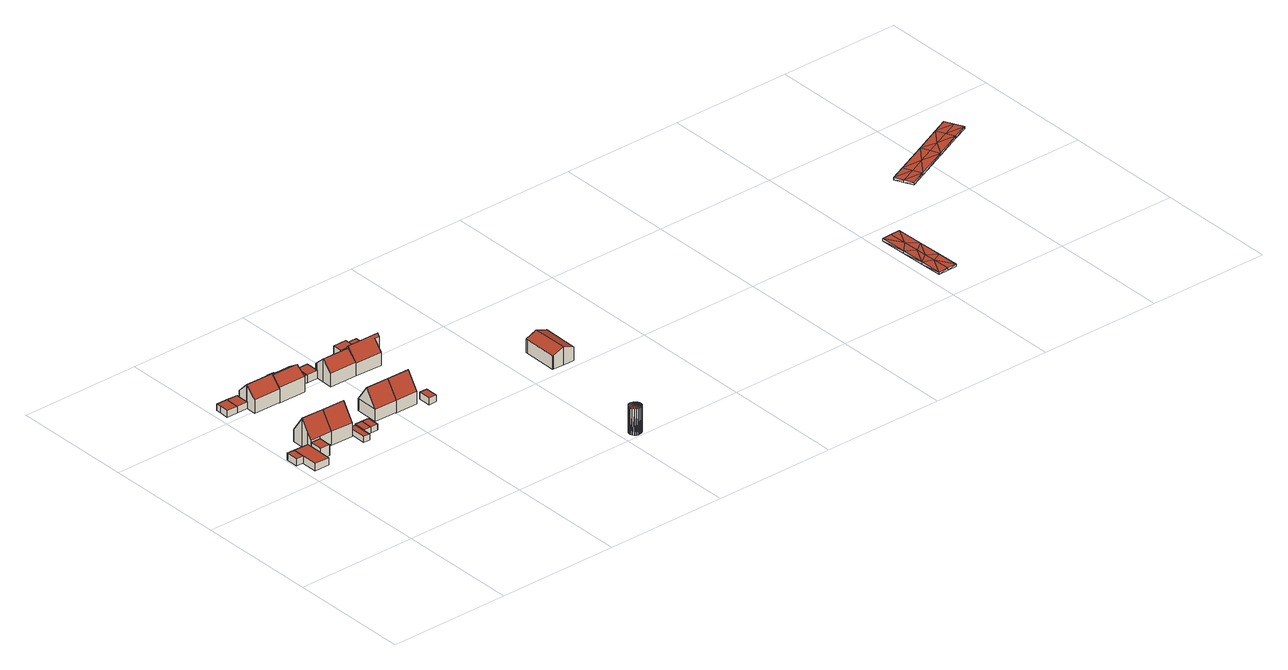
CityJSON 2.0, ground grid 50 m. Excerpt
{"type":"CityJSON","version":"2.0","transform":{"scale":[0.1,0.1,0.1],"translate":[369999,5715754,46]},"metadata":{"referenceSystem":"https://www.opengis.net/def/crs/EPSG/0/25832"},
"CityObjects":{
"building1":{"type":"Building","attributes":{"Geometrietyp2DReferenz":"3000","Gemeindeschluessel":"05513000","function":"31001_2463","roofType":"1000","measuredHeight":2.73},"address":[{"country":"Germany","locality":"Gelsenkirchen","thoroughfareNumber":"34","thoroughfareName":"Ossenkamp"}],"geometry":[{"type":"Solid","lod":"2","boundaries":[[[[0,1,2,3]],[[4,5,1,0]],[[6,7,5,4]],[[3,2,7,6]],[[4,0,3,6]],[[1,5,7,2]]]],"semantics":{"surfaces":[{"type":"WallSurface"},{"type":"RoofSurface"},{"type":"GroundSurface"}],"values":[[0,0,0,0,1,2]]}}]},
"building2":{"type":"Building","attributes":{"Geometrietyp2DReferenz":"3000","Gemeindeschluessel":"05513000","function":"31001_2463","roofType":"1000","measuredHeight":3.01},"address":[{"country":"Germany","locality":"Gelsenkirchen","thoroughfareNumber":"36","thoroughfareName":"Ossenkamp"}],"geometry":[{"type":"Solid","lod":"2","boundaries":[[[[0,8,9,4]],[[10,11,8,0]],[[12,13,11,10]],[[14,15,13,12]],[[16,17,15,14]],[[18,19,17,16]],[[4,9,19,18]],[[16,14,12,10,0,4,18]],[[8,11,13,15,17,19,9]]]],"semantics":{"surfaces":[{"type":"WallSurface"},{"type":"RoofSurface"},{"type":"GroundSurface"}],"values":[[0,0,0,0,0,0,0,1,2]]}}]},
"building3":{"type":"Building","attributes":{"Geometrietyp2DReferenz":"3000","Gemeindeschluessel":"05513000","function":"31001_1010","roofType":"1000","measuredHeight":4.61},"address":[{"country":"Germany","locality":"Gelsenkirchen","thoroughfareNumber":"36","thoroughfareName":"Ossenkamp"}],"geometry":[{"type":"Solid","lod":"2","boundaries":[[[[20,21,22,23]],[[24,25,21,20]],[[26,27,25,24]],[[28,29,27,26]],[[23,22,29,28]],[[26,24,20,23,28]],[[21,25,27,29,22]]]],"semantics":{"surfaces":[{"type":"WallSurface"},{"type":"RoofSurface"},{"type":"GroundSurface"}],"values":[[0,0,0,0,0,1,2]]}}]},
"building4":{"type":"Building","attributes":{"Geometrietyp2DReferenz":"3000","Gemeindeschluessel":"05513000","function":"31001_1010","roofType":"3100","measuredHeight":11.87,"storeysAboveGround":1},"address":[{"country":"Germany","locality":"Gelsenkirchen","thoroughfareNumber":"36","thoroughfareName":"Ossenkamp"}],"geometry":[{"type":"Solid","lod":"2","boundaries":[[[[30,31,32,33]],[[34,35,31,30]],[[36,37,35,34]],[[38,39,37,36]],[[40,41,39,38]],[[42,43,41,40]],[[44,45,43,42]],[[33,32,45,44]],[[30,33,44,42,40,34]],[[38,36,34,40]],[[31,35,37,39,41,43,45,32]]]],"semantics":{"surfaces":[{"type":"WallSurface"},{"type":"RoofSurface"},{"type":"GroundSurface"}],"values":[[0,0,0,0,0,0,0,0,1,1,2]]}}]},
"building5":{"type":"Building","attributes":{"Geometrietyp2DReferenz":"3000","Gemeindeschluessel":"05513000","function":"31001_2463","roofType":"1000","measuredHeight":2.75},"address":[{"country":"Germany","locality":"Gelsenkirchen","thoroughfareNumber":"29","thoroughfareName":"Ossenkamp"}],"geometry":[{"type":"Solid","lod":"2","boundaries":[[[[46,47,48,49]],[[50,51,47,46]],[[52,53,51,50]],[[54,55,53,52]],[[49,48,55,54]],[[52,50,46,49,54]],[[47,51,53,55,48]]]],"semantics":{"surfaces":[{"type":"WallSurface"},{"type":"RoofSurface"},{"type":"GroundSurface"}],"values":[[0,0,0,0,0,1,2]]}}]},
"building6":{"type":"Building","attributes":{"Geometrietyp2DReferenz":"3000","Gemeindeschluessel":"05513000","function":"31001_2463","roofType":"1000","measuredHeight":2.76},"address":[{"country":"Germany","locality":"Gelsenkirchen","thoroughfareNumber":"31","thoroughfareName":"Ossenkamp"}],"geometry":[{"type":"Solid","lod":"2","boundaries":[[[[56,57,51,50]],[[58,59,57,56]],[[60,61,59,58]],[[52,53,61,60]],[[50,51,53,52]],[[60,58,56,50,52]],[[57,59,61,53,51]]]],"semantics":{"surfaces":[{"type":"WallSurface"},{"type":"RoofSurface"},{"type":"GroundSurface"}],"values":[[0,0,0,0,0,1,2]]}}]},
"building7":{"type":"Building","attributes":{"Geometrietyp2DReferenz":"3000","Gemeindeschluessel":"05513000","function":"31001_1010","roofType":"3100","measuredHeight":12.44,"storeysAboveGround":1},"address":[{"country":"Germany","locality":"Gelsenkirchen","thoroughfareNumber":"38","thoroughfareName":"Ossenkamp"}],"geometry":[{"type":"Solid","lod":"2","boundaries":[[[[62,63,64,38]],[[65,66,63,62]],[[42,67,66,65]],[[38,64,67,42]],[[62,68,65]],[[42,40,38]],[[38,40,68,62]],[[65,68,40,42]],[[63,66,67,64]]]],"semantics":{"surfaces":[{"type":"WallSurface"},{"type":"RoofSurface"},{"type":"GroundSurface"}],"values":[[0,0,0,0,0,0,1,1,2]]}}]},
"building8":{"type":"Building","attributes":{"Geometrietyp2DReferenz":"3000","Gemeindeschluessel":"05513000","function":"31001_1010","roofType":"3100","measuredHeight":9.87,"storeysAboveGround":1},"address":[{"country":"Germany","locality":"Gelsenkirchen","thoroughfareNumber":"31","thoroughfareName":"Ossenkamp"}],"geometry":[{"type":"Solid","lod":"2","boundaries":[[[[69,70,71,72]],[[73,74,70,69]],[[75,76,74,73]],[[77,78,76,75]],[[79,80,78,77]],[[81,82,80,79]],[[83,84,82,81]],[[85,86,84,83]],[[72,71,86,85]],[[69,72,85,83,73]],[[81,79,77,75,73,83]],[[70,74,76,78,80,82,84,86,71]]]],"semantics":{"surfaces":[{"type":"WallSurface"},{"type":"RoofSurface"},{"type":"GroundSurface"}],"values":[[0,0,0,0,0,0,0,0,0,1,1,2]]}}]},
"building9":{"type":"Building","attributes":{"Geometrietyp2DReferenz":"3000","Gemeindeschluessel":"05513000","function":"51009_1610","roofType":"1000","measuredHeight":2.46},"geometry":[{"type":"Solid","lod":"2","boundaries":[[[[87,88,89,90]],[[91,92,88,87]],[[93,94,92,91]],[[95,96,94,93]],[[90,89,96,95]],[[93,91,87,90,95]],[[88,92,94,96,89]]]],"semantics":{"surfaces":[{"type":"WallSurface"},{"type":"RoofSurface"},{"type":"GroundSurface"}],"values":[[0,0,0,0,0,1,2]]}}]},
"building10":{"type":"Building","attributes":{"Geometrietyp2DReferenz":"3000","Gemeindeschluessel":"05513000","function":"31001_2463","roofType":"1000","measuredHeight":2.54},"address":[{"country":"Germany","locality":"Gelsenkirchen","thoroughfareNumber":"38","thoroughfareName":"Ossenkamp"}],"geometry":[{"type":"Solid","lod":"2","boundaries":[[[[97,98,99,100]],[[101,102,98,97]],[[103,104,102,101]],[[100,99,104,103]],[[101,97,100,103]],[[98,102,104,99]]]],"semantics":{"surfaces":[{"type":"WallSurface"},{"type":"RoofSurface"},{"type":"GroundSurface"}],"values":[[0,0,0,0,1,2]]}}]},
"building11":{"type":"Building","attributes":{"Geometrietyp2DReferenz":"3000","Gemeindeschluessel":"05513000","function":"31001_2463","roofType":"1000","measuredHeight":2.54},"address":[{"country":"Germany","locality":"Gelsenkirchen","thoroughfareNumber":"40","thoroughfareName":"Ossenkamp"}],"geometry":[{"type":"Solid","lod":"2","boundaries":[[[[105,106,98,97]],[[107,108,106,105]],[[101,102,108,107]],[[97,98,102,101]],[[107,105,97,101]],[[106,108,102,98]]]],"semantics":{"surfaces":[{"type":"WallSurface"},{"type":"RoofSurface"},{"type":"GroundSurface"}],"values":[[0,0,0,0,1,2]]}}]},
"building12":{"type":"Building","attributes":{"Geometrietyp2DReferenz":"3000","Gemeindeschluessel":"05513000","function":"31001_1010","roofType":"3100","measuredHeight":9.26,"storeysAboveGround":1},"address":[{"country":"Germany","locality":"Gelsenkirchen","thoroughfareNumber":"33","thoroughfareName":"Ossenkamp"}],"geometry":[{"type":"Solid","lod":"2","boundaries":[[[[109,110,111,112]],[[113,114,110,109]],[[115,116,114,113]],[[117,118,116,115]],[[119,120,118,117]],[[121,122,120,119]],[[123,124,122,121]],[[112,111,124,123]],[[109,112,123,113]],[[121,119,117,115,113,123]],[[110,114,116,118,120,122,124,111]]]],"semantics":{"surfaces":[{"type":"WallSurface"},{"type":"RoofSurface"},{"type":"GroundSurface"}],"values":[[0,0,0,0,0,0,0,0,1,1,2]]}}]},
"building13":{"type":"Building","attributes":{"Geometrietyp2DReferenz":"3000","Gemeindeschluessel":"05513000","function":"51009_1610","roofType":"1000","measuredHeight":4.03},"geometry":[{"type":"Solid","lod":"2","boundaries":[[[[125,126,127,128]],[[129,120,126,125]],[[130,118,120,129]],[[128,127,118,130]],[[129,125,128,130]],[[126,120,118,127]]]],"semantics":{"surfaces":[{"type":"WallSurface"},{"type":"RoofSurface"},{"type":"GroundSurface"}],"values":[[0,0,0,0,1,2]]}}]},
"building14":{"type":"Building","attributes":{"Geometrietyp2DReferenz":"3000","Gemeindeschluessel":"05513000","function":"31001_1010","roofType":"3100","measuredHeight":11.77,"storeysAboveGround":1},"address":[{"country":"Germany","locality":"Gelsenkirchen","thoroughfareNumber":"40","thoroughfareName":"Ossenkamp"}],"geometry":[{"type":"Solid","lod":"2","boundaries":[[[[131,132,133,134]],[[135,136,132,131]],[[137,138,136,135]],[[134,133,138,137]],[[131,139,135]],[[137,140,134]],[[134,140,139,131]],[[135,139,140,137]],[[132,136,138,133]]]],"semantics":{"surfaces":[{"type":"WallSurface"},{"type":"RoofSurface"},{"type":"GroundSurface"}],"values":[[0,0,0,0,0,0,1,1,2]]}}]},
"building15":{"type":"Building","attributes":{"Geometrietyp2DReferenz":"3000","Gemeindeschluessel":"05513000","function":"31001_2463","roofType":"1000","measuredHeight":3.1},"address":[{"country":"Germany","locality":"Gelsenkirchen","thoroughfareNumber":"33","thoroughfareName":"Ossenkamp"}],"geometry":[{"type":"Solid","lod":"2","boundaries":[[[[141,142,122,143]],[[144,145,142,141]],[[146,147,145,144]],[[148,124,147,146]],[[143,122,124,148]],[[146,144,141,143,148]],[[142,145,147,124,122]]]],"semantics":{"surfaces":[{"type":"WallSurface"},{"type":"RoofSurface"},{"type":"GroundSurface"}],"values":[[0,0,0,0,0,1,2]]}}]},
"building16":{"type":"Building","attributes":{"Geometrietyp2DReferenz":"3000","Gemeindeschluessel":"05513000","function":"31001_2463","roofType":"1000","measuredHeight":3.3},"address":[{"country":"Germany","locality":"Gelsenkirchen","thoroughfareNumber":"35","thoroughfareName":"Ossenkamp"}],"geometry":[{"type":"Solid","lod":"2","boundaries":[[[[149,150,151,152]],[[153,154,150,149]],[[155,156,154,153]],[[157,158,156,155]],[[159,160,158,157]],[[152,151,160,159]],[[157,155,153,149,152,159]],[[150,154,156,158,160,151]]]],"semantics":{"surfaces":[{"type":"WallSurface"},{"type":"RoofSurface"},{"type":"GroundSurface"}],"values":[[0,0,0,0,0,0,1,2]]}}]},
"building17":{"type":"Building","attributes":{"Geometrietyp2DReferenz":"3000","Gemeindeschluessel":"05513000","function":"31001_1010","roofType":"3100","measuredHeight":11.88,"storeysAboveGround":1},"address":[{"country":"Germany","locality":"Gelsenkirchen","thoroughfareNumber":"42","thoroughfareName":"Ossenkamp"}],"geometry":[{"type":"Solid","lod":"2","boundaries":[[[[161,162,163,131]],[[164,165,162,161]],[[135,166,165,164]],[[131,163,166,135]],[[161,167,164]],[[135,139,131]],[[131,139,167,161]],[[164,167,139,135]],[[162,165,166,163]]]],"semantics":{"surfaces":[{"type":"WallSurface"},{"type":"RoofSurface"},{"type":"GroundSurface"}],"values":[[0,0,0,0,0,0,1,1,2]]}}]},
"building18":{"type":"Building","attributes":{"Geometrietyp2DReferenz":"3000","Gemeindeschluessel":"05513000","function":"31001_1010","roofType":"3100","measuredHeight":9.56,"storeysAboveGround":1},"address":[{"country":"Germany","locality":"Gelsenkirchen","thoroughfareNumber":"35","thoroughfareName":"Ossenkamp"}],"geometry":[{"type":"Solid","lod":"2","boundaries":[[[[168,169,170,171]],[[172,173,169,168]],[[174,175,173,172]],[[176,177,175,174]],[[178,179,177,176]],[[180,181,179,178]],[[182,183,181,180]],[[171,170,183,182]],[[171,182,180,168]],[[178,176,174,172,168,180]],[[169,173,175,177,179,181,183,170]]]],"semantics":{"surfaces":[{"type":"WallSurface"},{"type":"RoofSurface"},{"type":"GroundSurface"}],"values":[[0,0,0,0,0,0,0,0,1,1,2]]}}]},
"building19":{"type":"Building","attributes":{"Geometrietyp2DReferenz":"3000","Gemeindeschluessel":"05513000","function":"31001_2463","roofType":"1000","measuredHeight":2.8},"address":[{"country":"Germany","locality":"Gelsenkirchen","thoroughfareNumber":"42","thoroughfareName":"Ossenkamp"}],"geometry":[{"type":"Solid","lod":"2","boundaries":[[[[184,185,186,187]],[[188,189,185,184]],[[190,191,189,188]],[[187,186,191,190]],[[188,184,187,190]],[[185,189,191,186]]]],"semantics":{"surfaces":[{"type":"WallSurface"},{"type":"RoofSurface"},{"type":"GroundSurface"}],"values":[[0,0,0,0,1,2]]}}]},
"building20":{"type":"Building","attributes":{"Geometrietyp2DReferenz":"3000","Gemeindeschluessel":"05513000","function":"31001_1010","roofType":"1000","measuredHeight":6.5},"address":[{"country":"Germany","locality":"Gelsenkirchen","thoroughfareNumber":"37","thoroughfareName":"Ossenkamp"}],"geometry":[{"type":"Solid","lod":"2","boundaries":[[[[192,193,194,195]],[[196,197,193,192]],[[198,199,197,196]],[[200,201,199,198]],[[195,194,201,200]],[[198,196,192,195,200]],[[193,197,199,201,194]]]],"semantics":{"surfaces":[{"type":"WallSurface"},{"type":"RoofSurface"},{"type":"GroundSurface"}],"values":[[0,0,0,0,0,1,2]]}}]},
"building21":{"type":"Building","attributes":{"Geometrietyp2DReferenz":"3000","Gemeindeschluessel":"05513000","function":"31001_1010","roofType":"3100","measuredHeight":10.53,"storeysAboveGround":1},"address":[{"country":"Germany","locality":"Gelsenkirchen","thoroughfareNumber":"37","thoroughfareName":"Ossenkamp"}],"geometry":[{"type":"Solid","lod":"2","boundaries":[[[[202,203,204,205]],[[206,207,203,202]],[[208,209,207,206]],[[210,211,209,208]],[[212,213,211,210]],[[214,215,213,212]],[[216,217,215,214]],[[218,219,217,216]],[[220,221,219,218]],[[222,223,221,220]],[[224,225,223,222]],[[205,204,225,224]],[[212,210,208,206,202,214]],[[205,224,222,220,218,216,214,202]],[[203,207,209,211,213,215,217,219,221,223,225,204]]]],"semantics":{"surfaces":[{"type":"WallSurface"},{"type":"RoofSurface"},{"type":"GroundSurface"}],"values":[[0,0,0,0,0,0,0,0,0,0,0,0,1,1,2]]}}]},
"building22":{"type":"Building","attributes":{"Geometrietyp2DReferenz":"3000","Gemeindeschluessel":"05513000","function":"31001_2463","roofType":"1000","measuredHeight":2.88},"address":[{"country":"Germany","locality":"Gelsenkirchen","thoroughfareNumber":"37","thoroughfareName":"Ossenkamp"}],"geometry":[{"type":"Solid","lod":"2","boundaries":[[[[226,227,228,229]],[[230,231,227,226]],[[232,233,231,230]],[[234,235,233,232]],[[229,228,235,234]],[[232,230,226,229,234]],[[227,231,233,235,228]]]],"semantics":{"surfaces":[{"type":"WallSurface"},{"type":"RoofSurface"},{"type":"GroundSurface"}],"values":[[0,0,0,0,0,1,2]]}}]},
"building23":{"type":"Building","attributes":{"Geometrietyp2DReferenz":"1000","Gemeindeschluessel":"05513000","function":"51002_1251","roofType":"9999","measuredHeight":15},"geometry":[{"type":"Solid","lod":"2","boundaries":[[[[236,237,238]],[[237,239,238]],[[240,241,236]],[[241,237,236]],[[242,243,240]],[[243,241,240]],[[244,245,242]],[[245,243,242]],[[246,247,244]],[[247,245,244]],[[248,249,246]],[[249,247,246]],[[250,251,248]],[[251,249,248]],[[252,253,250]],[[253,251,250]],[[254,255,252]],[[255,253,252]],[[256,257,254]],[[257,255,254]],[[258,259,256]],[[259,257,256]],[[260,261,258]],[[261,259,258]],[[262,263,260]],[[263,261,260]],[[264,265,262]],[[265,263,262]],[[266,267,264]],[[267,265,264]],[[268,269,266]],[[269,267,266]],[[270,271,268]],[[271,269,268]],[[272,273,270]],[[273,271,270]],[[238,239,274]],[[274,275,272]],[[275,273,272]],[[239,275,274]],[[239,237,275]],[[237,241,275]],[[241,243,275]],[[243,245,275]],[[245,247,275]],[[247,249,275]],[[249,251,275]],[[251,253,275]],[[253,255,275]],[[255,257,275]],[[257,259,275]],[[259,261,275]],[[261,263,275]],[[263,265,275]],[[265,267,275]],[[267,269,275]],[[269,271,275]],[[271,273,275]],[[236,238,240]],[[238,274,240]],[[274,272,240]],[[272,270,240]],[[270,268,240]],[[268,266,240]],[[266,264,240]],[[264,262,240]],[[262,260,240]],[[260,258,240]],[[258,256,240]],[[256,254,240]],[[254,252,240]],[[252,250,240]],[[250,248,240]],[[248,246,240]],[[246,244,240]],[[244,242,240]]]],"semantics":{"surfaces":[{"type":"WallSurface"},{"type":"GroundSurface"},{"type":"RoofSurface"}],"values":[[0,0,0,0,0,0,0,0,0,0,0,0,0,0,0,0,0,0,0,0,0,0,0,0,0,0,0,0,0,0,0,0,0,0,0,0,0,0,0,0,1,1,1,1,1,1,1,1,1,1,1,1,1,1,1,1,1,1,2,2,2,2,2,2,2,2,2,2,2,2,2,2,2,2,2,2]]}}]},
"building24":{"type":"Building","attributes":{"name":"Pumpwerk","Geometrietyp2DReferenz":"3000","Gemeindeschluessel":"05513000","function":"31001_2512","roofType":"3100","measuredHeight":7.32},"address":[{"country":"Germany","locality":"Gelsenkirchen","thoroughfareNumber":"141","thoroughfareName":"Sienbeckstraße"}],"geometry":[{"type":"Solid","lod":"2","boundaries":[[[[276,277,278,279]],[[280,281,277,276]],[[282,283,281,280]],[[284,285,283,282]],[[286,287,285,284]],[[288,289,287,286]],[[290,291,289,288]],[[279,278,291,290]],[[280,276,279,290,288,282]],[[286,284,282,288]],[[277,281,283,285,287,289,291,278]]]],"semantics":{"surfaces":[{"type":"WallSurface"},{"type":"RoofSurface"},{"type":"GroundSurface"}],"values":[[0,0,0,0,0,0,0,0,1,1,2]]}}]},
"building25":{"type":"Building","attributes":{"Geometrietyp2DReferenz":"2000","Gemeindeschluessel":"05562020","function":"53001_1800","roofType":"9999","measuredHeight":1},"geometry":[{"type":"Solid","lod":"2","boundaries":[[[[292,293,294]],[[293,295,294]],[[296,297,292]],[[297,293,292]],[[298,299,296]],[[299,297,296]],[[300,301,298]],[[301,299,298]],[[302,303,300]],[[303,301,300]],[[304,305,302]],[[305,303,302]],[[306,307,304]],[[307,305,304]],[[308,309,306]],[[309,307,306]],[[310,311,308]],[[311,309,308]],[[294,295,310]],[[295,311,310]],[[299,301,312]],[[312,301,303]],[[312,303,305]],[[312,305,307]],[[295,293,313]],[[313,293,297]],[[313,297,314]],[[314,297,315]],[[315,297,299]],[[315,299,312]],[[315,312,307]],[[315,307,314]],[[314,307,309]],[[314,309,313]],[[313,309,311]],[[313,311,295]],[[298,316,300]],[[316,302,300]],[[316,304,302]],[[316,306,304]],[[294,317,292]],[[317,296,292]],[[317,318,296]],[[318,319,296]],[[319,298,296]],[[319,316,298]],[[319,306,316]],[[319,318,306]],[[318,308,306]],[[318,317,308]],[[317,310,308]],[[317,294,310]]]],"semantics":{"surfaces":[{"type":"WallSurface"},{"type":"GroundSurface"},{"type":"RoofSurface"}],"values":[[0,0,0,0,0,0,0,0,0,0,0,0,0,0,0,0,0,0,0,0,1,1,1,1,1,1,1,1,1,1,1,1,1,1,1,1,2,2,2,2,2,2,2,2,2,2,2,2,2,2,2,2]]}}]},
"building26":{"type":"Building","attributes":{"Geometrietyp2DReferenz":"2000","Gemeindeschluessel":"05562020","function":"53001_1800","roofType":"9999","measuredHeight":1},"geometry":[{"type":"Solid","lod":"2","boundaries":[[[[320,321,322]],[[321,323,322]],[[324,325,320]],[[325,321,320]],[[326,327,324]],[[327,325,324]],[[328,329,326]],[[329,327,326]],[[330,331,328]],[[331,329,328]],[[332,333,330]],[[333,331,330]],[[334,335,332]],[[335,333,332]],[[336,337,334]],[[337,335,334]],[[338,339,336]],[[339,337,336]],[[340,341,338]],[[341,339,338]],[[342,343,340]],[[343,341,340]],[[322,323,342]],[[323,343,342]],[[333,335,344]],[[344,335,337]],[[344,337,345]],[[345,337,339]],[[345,339,346]],[[346,339,347]],[[347,339,341]],[[347,341,348]],[[348,341,323]],[[323,341,343]],[[348,323,321]],[[348,321,325]],[[329,331,333]],[[329,333,344]],[[329,344,345]],[[329,345,327]],[[327,345,346]],[[327,346,347]],[[327,347,325]],[[325,347,348]],[[332,349,334]],[[349,336,334]],[[349,350,336]],[[350,338,336]],[[350,351,338]],[[351,352,338]],[[352,340,338]],[[352,353,340]],[[353,322,340]],[[322,342,340]],[[353,320,322]],[[353,324,320]],[[328,332,330]],[[328,349,332]],[[328,350,349]],[[328,326,350]],[[326,351,350]],[[326,352,351]],[[326,324,352]],[[324,353,352]]]],"semantics":{"surfaces":[{"type":"WallSurface"},{"type":"GroundSurface"},{"type":"RoofSurface"}],"values":[[0,0,0,0,0,0,0,0,0,0,0,0,0,0,0,0,0,0,0,0,0,0,0,0,1,1,1,1,1,1,1,1,1,1,1,1,1,1,1,1,1,1,1,1,2,2,2,2,2,2,2,2,2,2,2,2,2,2,2,2,2,2,2,2]]}}]}
},
"vertices":[
[35,674,36],[35,674,8],[4,674,8],[4,674,36],[34,623,36],[34,623,8],[3,623,36],[3,623,8],
[35,674,6],[34,623,6],[97,672,36],[97,672,6],[97,654,36],[97,654,6],[96,602,36],[96,602,6],[95,556,36],[95,556,6],[33,558,36],[33,558,6],
[137,653,53],[137,653,7],[97,654,7],[97,654,53],[136,617,53],[136,617,7],[136,601,53],[136,601,7],[96,602,53],[96,602,7],
[97,672,87],[97,672,11],[97,654,11],[97,654,61],[97,702,130],[97,702,11],[98,749,61],[98,749,11],[190,747,61],[190,747,11],[189,700,130],[189,700,11],[188,652,61],[188,652,11],[137,653,61],[137,653,11],
[21,1076,42],[21,1076,15],[21,1059,15],[21,1059,42],[66,1075,42],[66,1075,15],[65,1018,42],[65,1018,15],[20,1018,42],[20,1018,15],
[112,1074,42],[112,1074,15],[111,1061,42],[111,1061,15],[111,1017,42],[111,1017,15],
[284,746,61],[284,746,5],[190,747,5],[282,650,61],[282,650,5],[188,652,5],[283,698,130],
[111,1017,111],[111,1017,14],[110,977,14],[110,977,69],[111,1019,113],[111,1019,14],[111,1061,69],[111,1061,14],[156,1061,69],[156,1061,14],[186,1060,69],[186,1060,14],[225,1059,69],[225,1059,14],[225,1017,113],[225,1017,14],[224,975,69],[224,975,14],
[311,668,32],[311,668,8],[285,668,8],[285,668,32],[310,618,32],[310,618,8],[310,588,32],[310,588,8],[283,589,32],[283,589,8],
[343,669,34],[343,669,9],[313,670,9],[313,670,34],[342,619,34],[342,619,9],[312,620,34],[312,620,9],
[373,669,34],[373,669,9],[373,619,34],[373,619,9],
[224,975,77],[224,975,13],[338,973,13],[338,973,77],[225,1017,106],[225,1017,13],[225,1059,77],[225,1059,13],[267,1059,77],[267,1059,13],[295,1058,77],[295,1058,13],[339,1057,77],[339,1057,13],[339,1015,106],[339,1015,13],
[296,1092,54],[296,1092,13],[268,1093,13],[268,1093,54],[295,1058,54],[267,1059,54],
[498,757,61],[498,757,11],[403,758,11],[403,758,61],[496,662,61],[496,662,11],[402,665,61],[402,665,11],[497,710,129],[402,712,129],
[340,1070,44],[340,1070,13],[339,1057,44],[385,1069,44],[385,1069,13],[384,1014,44],[384,1014,13],[339,1015,44],
[432,1069,45],[432,1069,12],[385,1069,12],[385,1069,45],[431,1021,45],[431,1021,12],[430,1021,45],[430,1021,12],[430,1014,45],[430,1014,12],[384,1014,45],[384,1014,12],
[591,755,61],[591,755,10],[498,757,10],[589,661,61],[589,661,10],[496,662,10],[590,708,129],
[429,980,109],[429,980,14],[428,938,14],[428,938,70],[430,1014,78],[430,1014,14],[430,1021,70],[430,1021,14],[431,1021,70],[431,1021,14],[543,1020,70],[543,1020,14],[542,978,109],[542,978,14],[542,936,70],[542,936,14],
[652,680,37],[652,680,9],[619,681,9],[619,681,37],[652,629,37],[652,629,9],[619,629,37],[619,629,9],
[601,1060,79],[601,1060,14],[545,1060,14],[545,1060,79],[600,1020,79],[600,1020,14],[600,1019,79],[600,1019,14],[544,1020,79],[544,1020,14],
[677,977,118],[677,977,13],[677,994,13],[677,994,96],[677,967,107],[677,967,13],[657,968,107],[657,968,13],[657,934,66],[657,934,13],[542,936,66],[542,936,13],[543,978,118],[543,978,13],[544,1020,66],[544,1020,13],[600,1019,66],[600,1019,13],[600,1020,65],[600,1020,13],[658,1019,66],[658,1019,13],[658,995,96],[658,995,13],
[626,1091,42],[626,1091,13],[626,1090,13],[626,1090,42],[675,1091,42],[675,1091,13],[676,1035,42],[676,1035,13],[626,1036,42],[626,1036,13],
[1084,44,111],[1084,44,3],[1079,50,111],[1079,50,3],[1086,36,111],[1086,36,3],[1086,29,111],[1086,29,3],[1084,21,111],[1084,21,3],[1079,15,111],[1079,15,3],[1073,10,111],[1073,10,3],[1065,8,111],[1065,8,3],[1058,8,111],[1058,8,3],[1050,10,111],[1050,10,3],[1044,15,111],[1044,15,3],[1039,21,111],[1039,21,3],[1037,29,111],[1037,29,3],[1037,36,111],[1037,36,3],[1039,44,111],[1039,44,3],[1044,50,111],[1044,50,3],[1050,55,111],[1050,55,3],[1058,57,111],[1058,57,3],[1065,57,111],[1065,57,3],[1073,55,111],[1073,55,3],
[1111,673,59],[1111,673,3],[1109,534,3],[1109,534,59],[1111,682,59],[1111,682,3],[1158,682,77],[1158,682,3],[1206,681,59],[1206,681,3],[1204,533,59],[1204,533,3],[1157,533,77],[1157,533,3],[1112,534,60],[1112,534,3],
[2551,134,13],[2551,134,3],[2591,136,13],[2591,136,3],[2548,224,14],[2548,224,4],[2545,321,15],[2545,321,5],[2541,431,16],[2541,431,6],[2581,433,16],[2581,433,6],[2621,434,16],[2621,434,6],[2625,324,15],[2625,324,5],[2628,227,14],[2628,227,4],[2631,137,13],[2631,137,3],[2584,363,5],[2589,206,4],[2587,253,4],[2586,295,5],[2584,363,15],[2589,206,14],[2587,253,14],[2586,295,15],
[3231,798,27],[3231,798,17],[3214,835,27],[3214,835,17],[3167,770,27],[3167,770,17],[3053,718,26],[3053,718,16],[2921,660,25],[2921,660,15],[2857,631,25],[2857,631,15],[2841,668,25],[2841,668,15],[2825,704,25],[2825,704,15],[2889,733,25],[2889,733,15],[3020,791,26],[3020,791,16],[3134,843,27],[3134,843,17],[3198,871,27],[3198,871,17],[2905,696,15],[2969,725,16],[3036,755,16],[3087,778,16],[3151,806,17],[2905,696,25],[2969,725,26],[3036,755,26],[3087,778,26],[3151,806,27]
]}
